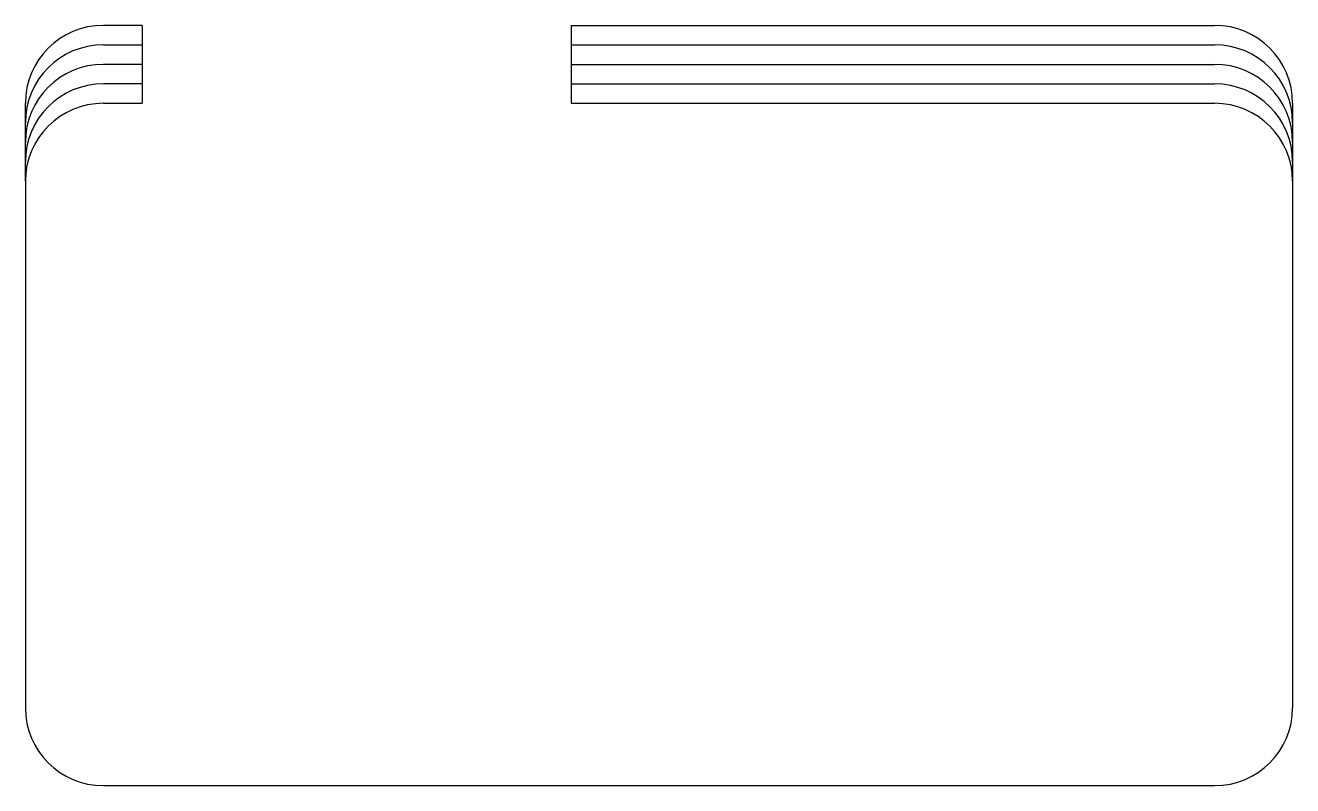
# Model space of a CAD drawing. Header units: millimetres. Extents: x -8.5 to 24, y -8.8 to 10.8.
import ezdxf

# ---------------------------------------------------------------- set-up
doc = ezdxf.new("R2010")
doc.units = ezdxf.units.MM

msp = doc.modelspace()

# ---------------------------------------------------------------- linework, layer by layer
at = {"color": 7, "linetype": 'Continuous'}
for p, q in [((-5.5, 10.75), (-6.5, 10.75)), ((-5.5, 10.75), (-5.5, 8.75)), ((5.5, 10.75), (5.5, 8.75)), ((5.5, 10.75), (22, 10.75)), ((-6.5, 10.25), (-5.5, 10.25)), ((5.5, 10.25), (22, 10.25)), ((-5.5, 9.75), (-6.5, 9.75)), ((5.5, 9.75), (22, 9.75)), ((-5.5, 9.25), (-6.5, 9.25)), ((5.5, 9.25), (22, 9.25)), ((-8.5, 6.75), (-8.5, 8.75)), ((-6.5, 8.75), (-5.5, 8.75)), ((5.5, 8.75), (22, 8.75)), ((24, 8.75), (24, 6.75)), ((-8.5, 6.75), (-8.5, -6.75)), ((24, 6.75), (24, -6.75)), ((-6.5, -8.75), (22, -8.75))]:
    msp.add_line(p, q, dxfattribs=at)
for centre, start, end in [((-6.5, 8.75), 90, 180), ((22, 8.75), 0, 90), ((-6.5, 8.25), 90, 180), ((22, 8.25), 0, 90), ((-6.5, 7.75), 90, 180), ((22, 7.75), 0, 90), ((-6.5, 7.25), 90, 180), ((22, 7.25), 0, 90), ((-6.5, 6.75), 90, 180), ((22, 6.75), 0, 90), ((-6.5, -6.75), 180, 270), ((22, -6.75), 270, 0)]:
    msp.add_arc(centre, 2, start, end, dxfattribs=at)

doc.saveas('drawing.dxf')
